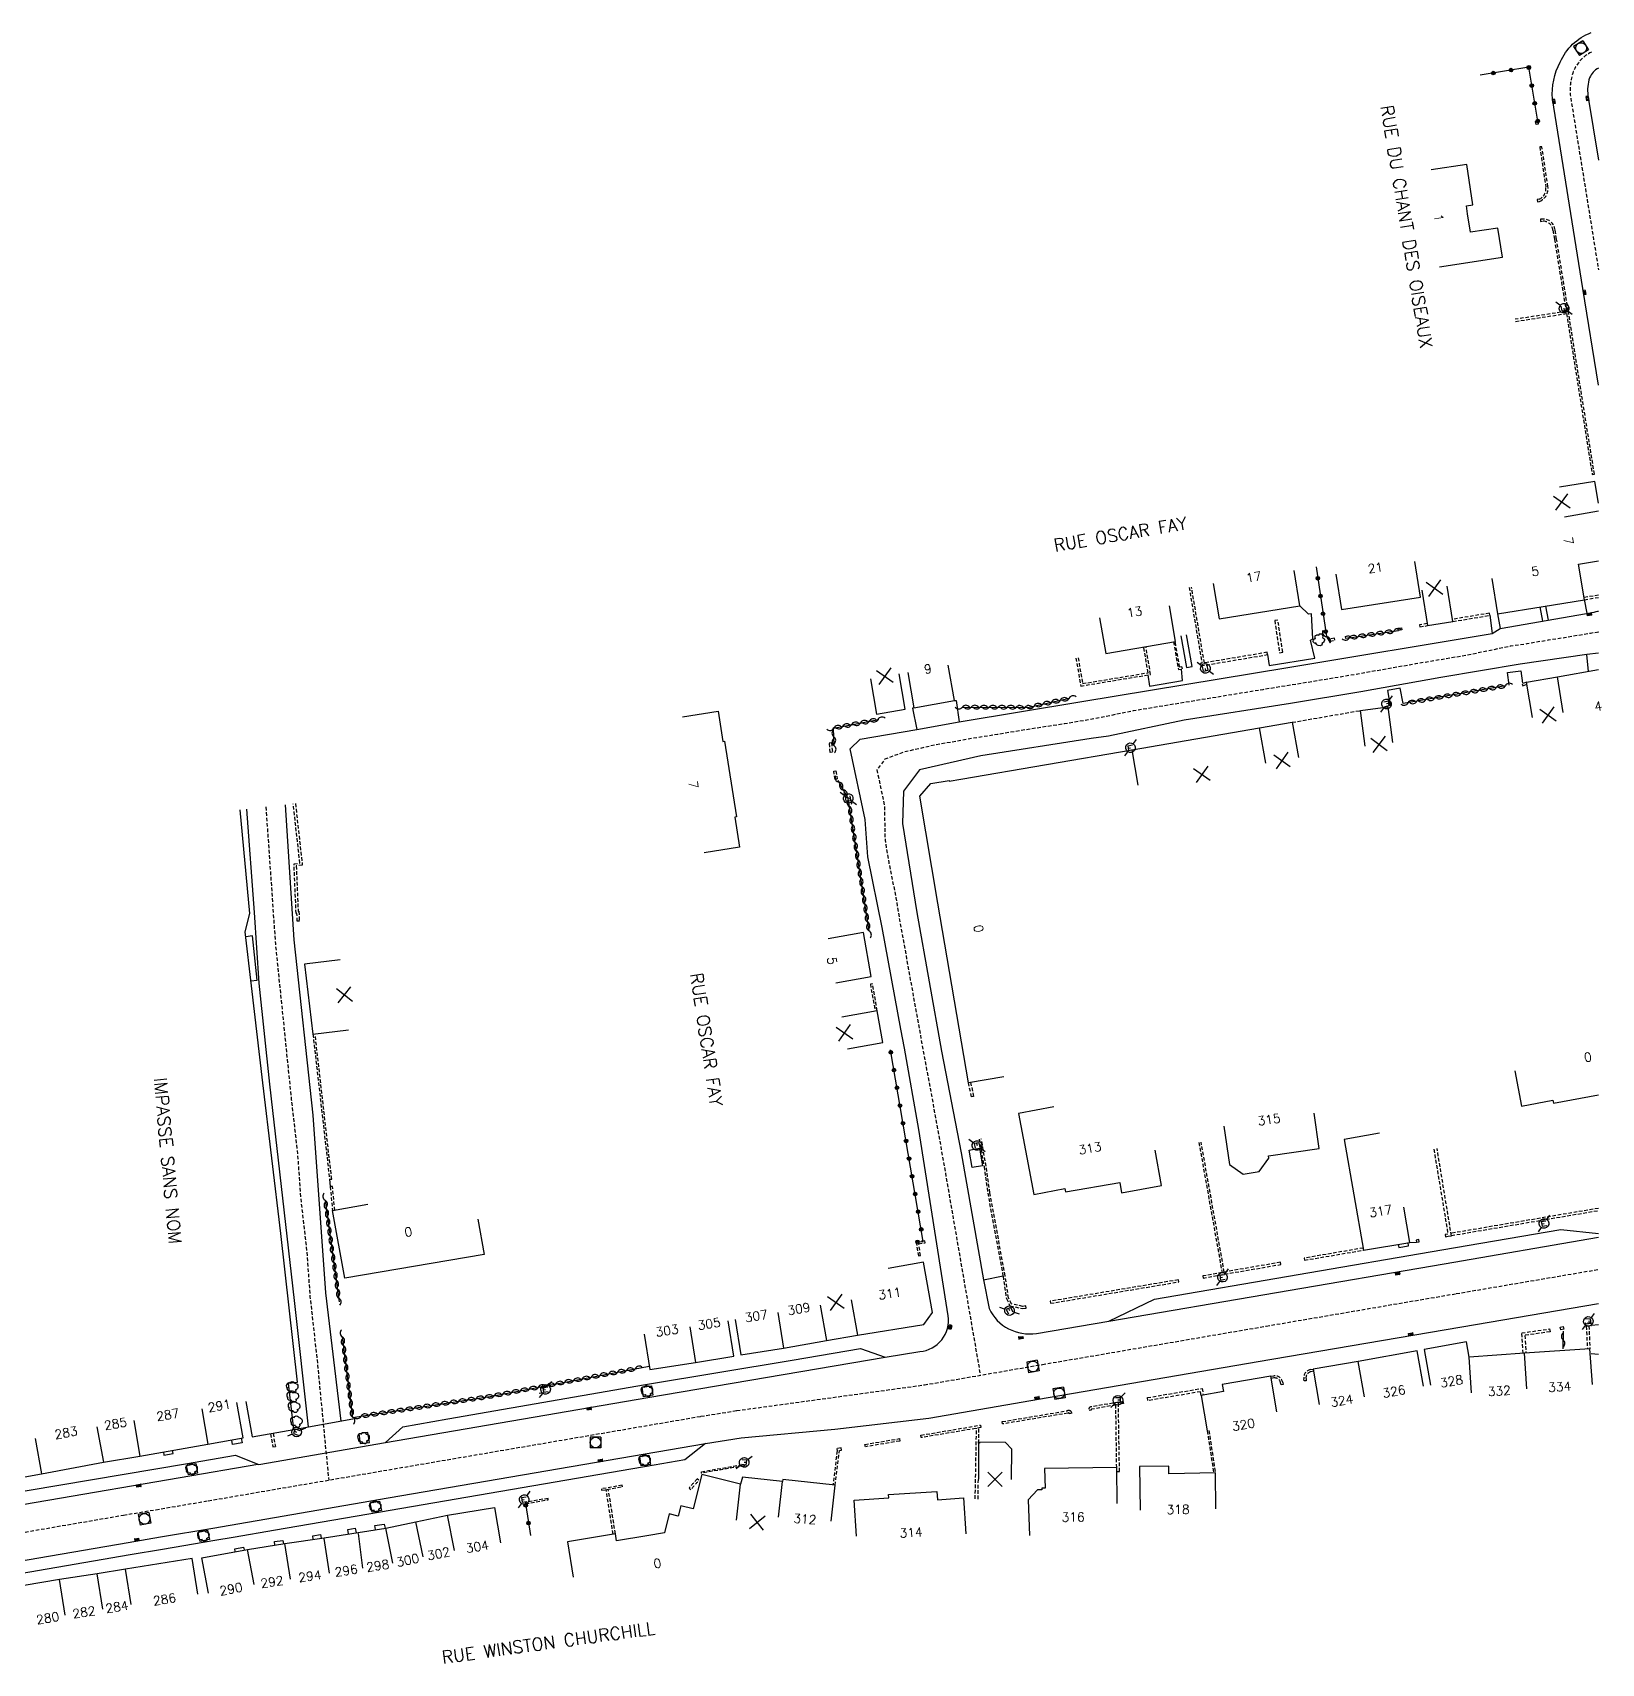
# Model space of a CAD drawing. Header units: millimetres. Extents: x 151000 to 152000, y 128000 to 129000.
# Drawn here: x 151782.1 to 152000.4, y 128012.3 to 128239.3 of the extents above; entities that cross this region are included whole.
import ezdxf
from ezdxf.enums import TextEntityAlignment as Align

# ---------------------------------------------------------------- set-up
doc = ezdxf.new("R2010")
doc.units = ezdxf.units.MM
doc.linetypes.add('DASHED', pattern=[0.75, 0.5, -0.25])
doc.layers.get('0').update_dxf_attribs({"linetype": 'CONTINUOUS'})
for name, color, linetype in [('W0001', 6, 'DASHED'), ('W0008', 7, 'CONTINUOUS'), ('W0100', 7, 'CONTINUOUS'), ('W0112', 1, 'DASHED'), ('W0300', 7, 'CONTINUOUS'), ('W0310', 3, 'CONTINUOUS'), ('W0322', 7, 'CONTINUOUS'), ('W0334', 7, 'CONTINUOUS'), ('W0400', 7, 'CONTINUOUS'), ('W0420', 7, 'CONTINUOUS'), ('W0471', 7, 'CONTINUOUS'), ('W0989', 7, 'CONTINUOUS'), ('W0991', 7, 'CONTINUOUS'), ('W1102', 7, 'CONTINUOUS')]:
    doc.layers.add(name, color=color, linetype=linetype)
doc.styles.get("Standard").update_dxf_attribs({"font": 'romans.shx', "width": 0.85})

# ---------------------------------------------------------------- blocks, each defined once
blk = doc.blocks.new('t991o')
at = {"color": 0, "linetype": 'Continuous'}
for p, q in [((-1, 1), (1, -1)), ((-1, -1), (1, 1))]:
    blk.add_line(p, q, dxfattribs=at)
blk = doc.blocks.new('T300')
for p, q in [((-0.8, 0.51), (-0.86, 0.34)), ((-0.86, 0.34), (-0.86, 0.17)), ((-0.86, 0.17), (-0.74, 0.06)), ((-0.69, 0.63), (-0.8, 0.51)), ((-0.8, -0.06), (-0.74, 0.06)), ((-0.74, 0.06), (-0.69, 0.11)), ((-0.57, 0.69), (-0.69, 0.63)), ((-0.46, 0.69), (-0.57, 0.69)), ((-0.29, 0.63), (-0.46, 0.69)), ((-0.29, 0.63), (-0.17, 0.74)), ((-0.23, 0.57), (-0.29, 0.63)), ((-0.17, 0.74), (-0.06, 0.8)), ((-0.06, 0.8), (0.06, 0.8)), ((0.06, 0.8), (0.23, 0.74)), ((0.23, 0.74), (0.34, 0.63)), ((0.34, 0.63), (0.4, 0.51)), ((0.46, 0.46), (0.34, 0.46)), ((0.4, 0.51), (0.4, 0.46)), ((0.57, 0.4), (0.46, 0.46)), ((0.57, 0.4), (0.69, 0.29)), ((0.69, 0.29), (0.74, 0.17)), ((0.74, 0.06), (0.69, -0.17)), ((0.74, 0.17), (0.74, 0.06)), ((-0.8, -0.17), (-0.8, -0.06)), ((-0.8, -0.23), (-0.8, -0.17)), ((-0.74, -0.34), (-0.8, -0.23)), ((-0.69, -0.4), (-0.74, -0.34)), ((-0.51, -0.46), (-0.69, -0.4)), ((-0.4, -0.46), (-0.51, -0.46)), ((-0.4, -0.46), (-0.34, -0.46)), ((-0.34, -0.46), (-0.34, -0.4)), ((-0.34, -0.51), (-0.34, -0.46)), ((-0.29, -0.63), (-0.34, -0.51)), ((-0.17, -0.74), (-0.29, -0.63)), ((-0.06, -0.8), (-0.17, -0.74)), ((0.06, -0.8), (-0.06, -0.8)), ((0.17, -0.74), (0.06, -0.8)), ((0.23, -0.69), (0.17, -0.74)), ((0.29, -0.46), (0.23, -0.46)), ((0.29, -0.63), (0.23, -0.69)), ((0.46, -0.4), (0.29, -0.46)), ((0.34, -0.51), (0.29, -0.63)), ((0.34, -0.51), (0.34, -0.46)), ((0.57, -0.34), (0.46, -0.4)), ((0.63, -0.29), (0.57, -0.34)), ((0.69, -0.17), (0.63, -0.29))]:
    blk.add_line(p, q)
blk = doc.blocks.new('t310o')
at = {"color": 0, "linetype": 'Continuous'}
for centre, start, end in [((-0.5, 0.38), 216.8699, 323.1304), ((0.5, -0.37), 36.8699, 143.1303)]:
    blk.add_arc(centre, 0.625, start, end, dxfattribs=at)
blk = doc.blocks.new('t322o')
at = {"color": 0, "linetype": 'Continuous'}
for radius in [0.25, 0.15]:
    blk.add_circle((0, 0), radius, dxfattribs=at)
blk = doc.blocks.new('T471')
for p, q in [((-0.333334, 0.333334), (-0.333334, -0.333334)), ((-0.333334, 0.333334), (0.333334, 0.333334)), ((-0.333334, 0), (0, 0)), ((0.500001, 0.500001), (1.000002, 1.000002)), ((-0.500001, -0.500001), (-1.000002, -1.000002)), ((-0.333334, -0.333334), (0.333334, -0.333334))]:
    blk.add_line(p, q)
blk.add_ellipse((0, 0), major_axis=(0.471405, 0.471405), ratio=1, start_param=5.4977871438, end_param=11.780972451)
blk = doc.blocks.new('T400')
for p, q in [((-0.15, 0.3), (0.15, 0.3)), ((-0.15, -0.25), (-0.15, 0.3)), ((-0.15, 0.15), (0.15, 0.15)), ((-0.15, 0), (0.15, 0)), ((0.15, 0.3), (0.15, -0.25)), ((-0.15, -0.15), (0.15, -0.15)), ((-0.15, -0.25), (-0.15, -0.3)), ((-0.15, -0.3), (0.15, -0.3)), ((0.15, -0.3), (0.15, -0.25))]:
    blk.add_line(p, q)
blk = doc.blocks.new('T420')
for p, q in [((0.75, 0.75), (-0.75, 0.75)), ((-0.75, 0.75), (-0.75, -0.75)), ((0.75, 0.75), (0.75, -0.75)), ((0.75, -0.75), (-0.75, -0.75))]:
    blk.add_line(p, q)
blk.add_ellipse((0, 0), major_axis=(-0.53, 0.53), ratio=1, start_param=3.926991, end_param=10.210176)

msp = doc.modelspace()

# ---------------------------------------------------------------- linework, layer by layer
at = {"layer": 'W0001'}
for points in [[(151999.01, 128236.59, 0.18665), (151996.5, 128233.89, 0.123729), (151996.14, 128230.19), (152000, 128206.3)], [(152000, 128155.89, -0.002778), (151999.9, 128155.87)]]:
    msp.add_lwpolyline(points, format="xyb", dxfattribs=at)
at = {"layer": 'W0001', "flags": 128}
for points in [[(152000, 128155.84), (151998.88, 128155.69), (151995.29, 128155.07), (151992.98, 128154.73), (151990.04, 128154.22), (151987.73, 128153.89), (151981.63, 128152.62), (151974.53, 128151.43), (151966.51, 128150.02), (151959.41, 128148.84), (151953.27, 128147.85), (151935.21, 128144.89), (151929.95, 128143.8), (151925.68, 128143.1), (151920.64, 128142.32), (151916.37, 128141.62), (151912.53, 128141.01), (151907.62, 128140.13), (151903.36, 128139.17), (151900.7, 128138.17), (151899.58, 128136.68), (151900.61, 128131.76), (151900.71, 128126.92), (151901.22, 128123.82), (151902.23, 128118.9), (151902.73, 128115.8), (151903.38, 128112.27), (151904.23, 128107.44), (151905.13, 128102.57), (151905.98, 128097.75), (151906.49, 128094.92), (151907.17, 128091.38), (151907.68, 128088.56), (151908.69, 128082.97), (151913.97, 128052.44)], [(151814.54, 128131.53), (151815.86, 128112.49), (151818.08, 128090.79), (151818.94, 128083.26), (151819.38, 128077.07), (151820.24, 128069.55), (151820.68, 128063.35), (151821.66, 128054.57), (151823.28, 128037.84)]]:
    msp.add_lwpolyline(points, dxfattribs=at)
at = {"layer": 'W0001'}
msp.add_lwpolyline([(151725.19, 128021.03), (151726.03, 128021.17), (151734.98, 128022.73), (151738.91, 128023.39), (151757.38, 128026.54), (151794.72, 128032.96), (151799.23, 128033.72), (151806.51, 128034.96), (151830.9, 128039.15), (151875.09, 128046.72), (151880.07, 128047.51), (151906.18, 128051.09), (151922.61, 128053.93), (151953.75, 128059.27), (151980.2, 128063.79), (152000, 128067.16)], dxfattribs=at)
at = {"layer": 'W0008'}
for points in [[(152000, 128190.24), (151997.84, 128203.69), (151993.58, 128230.07, -0.141126), (151994.68, 128235.19, -0.204147), (151998.97, 128239.3)], [(152000, 128234.37, 0.174986), (151998.77, 128233.02, 0.120914), (151998.54, 128230.56), (152000, 128221.53)], [(151765.71, 128031.87), (151802.63, 128038.18), (151813.42, 128040.06), (151813.55, 128040.01), (151831.21, 128043.08), (151867.68, 128049.32), (151900.71, 128054.93), (151905.55, 128055.73, 0.435823), (151909.48, 128060.72), (151909.48, 128060.72), (151905.41, 128086.65), (151903.4, 128097.95), (151902.91, 128100.62), (151900.32, 128114.75), (151898.3, 128124.6), (151897.94, 128129.8), (151895.88, 128139.63), (151897.27, 128140.95), (151905.15, 128142.3), (151911.03, 128143.39), (151928.09, 128146.19), (151956.79, 128150.93), (151985.2, 128155.67), (151986.33, 128156.38), (151999.38, 128158.65, 0.025277), (152000, 128158.8, 0.025277)], [(152000, 128152.95), (151998.38, 128152.73), (151989.12, 128151.4), (151978.06, 128149.56), (151966.91, 128147.53), (151957.15, 128145.95), (151942.33, 128143.59), (151931.8, 128141.4), (151929.39, 128141.04), (151914.03, 128138.63), (151905.52, 128136.7), (151903.28, 128133.72), (151903.13, 128129.24), (151905.14, 128116.85), (151908.57, 128097.55), (151911.32, 128083.39), (151914.4, 128065.72), (151915.18, 128061.73, 0.33397), (151921.77, 128058.26), (151931.85, 128059.96), (151978.54, 128067.96), (152000, 128071.63)]]:
    msp.add_lwpolyline(points, format="xyb", dxfattribs=at)
for points in [[(151817.21, 128131.83), (151818.43, 128113.04), (151821.08, 128088.64), (151822.82, 128063.88), (151824.96, 128046.06)], [(151820.49, 128045.26), (151818.53, 128062.83), (151815.09, 128092.95), (151813.62, 128107.02), (151812.97, 128116.86), (151811.87, 128131.23)], [(151704.54, 128013.7), (151726.68, 128017.37), (151735.63, 128018.93), (151739.56, 128019.59), (151758.04, 128022.74), (151795.36, 128029.16), (151799.87, 128029.92), (151807.16, 128031.16), (151831.55, 128035.35), (151875.72, 128042.91), (151880.71, 128043.71), (151893.74, 128044.92), (151906.82, 128046.45), (151923.4, 128049.32), (151954.54, 128054.66), (151980.99, 128059.17), (152000, 128062.41)]]:
    msp.add_lwpolyline(points, dxfattribs=at)
at = {"layer": 'W0100'}
for points in [[(151977.89, 128206.69), (151986.65, 128208.06), (151986.01, 128212.11), (151982.2, 128211.51), (151981.79, 128214.07), (151981.62, 128215.19), (151982.51, 128215.32), (151981.66, 128220.95), (151976.72, 128220.2)], [(152000, 128173.83), (151999.5, 128176.85), (151994.56, 128176.03)], [(151946.39, 128162.63), (151947.2, 128157.69), (151958.46, 128159.52), (151957.65, 128164.46)], [(151963.47, 128163.95), (151964.25, 128159.01), (151975.23, 128160.74), (151974.45, 128165.67)], [(151985.15, 128163.34), (151985.95, 128158.4), (151992.3, 128159.44), (151998.05, 128160.37), (151997.24, 128165.33), (152000, 128165.78)], [(151975.41, 128161.7), (151976.22, 128156.77), (151979.75, 128157.34), (151978.94, 128162.28)], [(151930.58, 128157.83), (151931.43, 128152.91), (151941.12, 128154.57), (151940.28, 128159.5)], [(151898.7, 128149.38), (151899.53, 128144.45), (151903.52, 128145.12), (151902.69, 128150.06)], [(151903.86, 128150.25), (151904.74, 128145.32), (151910.38, 128146.34), (151909.5, 128151.26)], [(151990.83, 128143.97), (151989.99, 128148.9), (151994.28, 128149.62), (152000, 128150.64)], [(151967.55, 128139.99), (151966.87, 128144.95), (151970.67, 128145.46), (151971.34, 128140.51)], [(151872.54, 128144.07), (151877.48, 128144.85), (151878.14, 128140.66), (151878.38, 128140.7), (151880.04, 128130.17), (151879.8, 128130.13), (151880.46, 128125.94), (151875.52, 128125.16)], [(151917.24, 128093.97), (151912.31, 128093.14), (151908.08, 128118.14), (151905.57, 128133.04), (151907.08, 128134.8), (151909.62, 128135.22), (151909.63, 128135.14), (151911.25, 128135.41), (151935.1, 128139.47), (151952.84, 128142.53), (151957.38, 128143.31), (151958.23, 128138.39)], [(151811.74, 128048.78), (151812.61, 128043.86), (151818.42, 128044.89), (151817.7, 128051.33), (151818.94, 128051.47), (151816.62, 128072.14), (151814.12, 128093.12), (151812.55, 128106.62), (151811.66, 128114.16), (151812.32, 128116.7), (151810.96, 128131.13)], [(151893.86, 128107.05), (151898.78, 128107.92), (151897.7, 128114.05), (151892.78, 128113.18)], [(151824.88, 128110.24), (151819.92, 128109.64), (151821.09, 128099.9), (151826.06, 128100.49)], [(151895.48, 128097.88), (151900.4, 128098.75), (151899.62, 128103.16), (151894.7, 128102.29)], [(151988.37, 128094.81), (151989.27, 128089.89), (151993.66, 128090.7), (151993.74, 128090.3), (152000, 128091.45)], [(151924.19, 128089.81), (151919.27, 128088.87), (151921.43, 128077.58), (151925.72, 128078.4), (151925.81, 128077.95), (151933.37, 128079.28), (151933.62, 128077.84), (151939.19, 128078.82), (151938.32, 128083.75)], [(151947.88, 128087.12), (151948.65, 128081.78), (151950.54, 128080.44), (151952.76, 128080.79), (151954.14, 128082.66), (151954.09, 128082.96), (151961.14, 128083.97), (151960.43, 128088.92)], [(151969.54, 128086.12), (151964.62, 128085.26), (151967.31, 128069.84), (151973.73, 128070.91), (151972.91, 128075.84)], [(151844.06, 128074.15), (151844.9, 128069.22), (151825.54, 128065.92), (151823.82, 128075.35), (151828.74, 128076.25)], [(151879.83, 128060.18), (151880.64, 128055.25), (151886.57, 128056.22), (151892.56, 128057.27), (151896.86, 128058.03), (151906.13, 128059.49), (151907.31, 128061.18), (151906.08, 128068.15), (151901.16, 128067.28)], [(151867.2, 128058.15), (151867.98, 128053.21), (151874.35, 128054.22), (151879.69, 128055.08), (151878.9, 128060.01)], [(151999.15, 128051.13), (151998.81, 128056.12), (151989.69, 128055.51), (151982, 128054.97), (151981.63, 128057.06), (151975.75, 128056), (151976.61, 128051.07)], [(151975.67, 128050.93), (151974.78, 128055.85), (151966.54, 128054.35), (151960.3, 128053.28), (151961.15, 128048.35)], [(151955.23, 128047.35), (151954.39, 128052.28), (151947.65, 128051.13), (151947.82, 128050.15), (151944.71, 128049.62), (151945.55, 128044.69)], [(151759.74, 128044.22), (151754.75, 128044.54), (151754.65, 128042.93), (151754.75, 128042.1), (151754.83, 128041.51), (151755.87, 128033.95), (151764.58, 128035.41), (151774.5, 128037.11), (151783.33, 128038.71), (151791.92, 128040.31), (151797.02, 128041.19), (151806.48, 128042.82), (151811.37, 128043.7), (151810.5, 128048.62)], [(151852.59, 128049.95), (151853.14, 128050.02)], [(151918.33, 128037.93), (151918.36, 128042.13), (151917.48, 128043.07), (151913.87, 128043.1), (151913.87, 128042.97), (151913.74, 128042.97), (151913.7, 128037.97)], [(151933.02, 128034.57), (151932.95, 128039.57), (151922.88, 128039.43), (151922.98, 128036.73), (151922.54, 128036.73), (151922.54, 128036.5), (151921.94, 128036.47), (151920.65, 128035.1), (151920.8, 128030.11)], [(151946.76, 128033.83), (151946.68, 128038.83), (151940.23, 128038.73), (151940.22, 128039.77), (151936.13, 128039.71), (151936.22, 128033.67)], [(151893.22, 128032.14), (151893.78, 128037.11), (151886.48, 128037.93), (151886.44, 128037.64), (151880.85, 128038.25), (151880.61, 128037.26), (151875.22, 128038.61), (151874.03, 128033.82), (151872.28, 128034.26), (151871.92, 128032.82), (151870.67, 128033.13), (151870.01, 128030.51), (151867.57, 128030.1), (151863.33, 128029.4), (151863.18, 128030.36), (151856.51, 128029.26), (151857.32, 128024.33)], [(151896.75, 128030.05), (151896.43, 128035.04), (151901.23, 128035.35), (151901.2, 128035.82), (151907.94, 128036.26), (151908.01, 128035.11), (151911.65, 128035.35), (151911.97, 128030.36)], [(151806.55, 128022.08), (151805.62, 128027), (151811.99, 128028.2), (151817.19, 128029.01), (151822.65, 128029.82), (151831.23, 128031.16), (151835.42, 128032.04), (151839.8, 128032.95), (151846.38, 128034.04), (151847.2, 128029.11)], [(151805.06, 128021.98), (151804.27, 128026.92), (151795, 128025.45), (151791.04, 128024.8), (151785.81, 128023.98), (151780.91, 128023.15), (151775.68, 128022.28), (151776.23, 128019.86), (151771.23, 128018.88), (151772.18, 128013.97)]]:
    msp.add_lwpolyline(points, dxfattribs=at)
msp.add_lwpolyline([(151913.87, 128084.02), (151914.29, 128081.59), (151912.82, 128081.34), (151912.41, 128083.77)], close=True, dxfattribs=at)
at = {"layer": 'W0112'}
for points in [[(151991.55, 128227), (151991.63, 128226.57), (151991.34, 128226.51), (151991.25, 128226.94)], [(151955.38, 128157.52), (151954.94, 128157.46), (151955.61, 128153), (151956.06, 128153.07)], [(151962.65, 128154.6), (151963.3, 128154.72), (151963.25, 128155.01), (151962.59, 128154.89)], [(151972.62, 128156.19), (151972.16, 128156.1), (151972.1, 128156.4), (151972.57, 128156.48)], [(151893.24, 128140.5), (151893.39, 128139.15), (151893.09, 128139.12), (151892.95, 128140.46)], [(151893.77, 128135.37), (151893.57, 128136.49), (151893.87, 128136.54), (151893.87, 128136.54), (151894.06, 128135.42)], [(151906.26, 128071.16), (151905.04, 128070.98), (151905.35, 128069.03), (151905.65, 128069.08), (151905.39, 128070.73), (151906.3, 128070.86)], [(151975, 128071.31), (151974.63, 128071.24), (151974.69, 128070.95), (151975.06, 128071.02)], [(151941.53, 128065.71), (151923.69, 128062.73), (151923.74, 128062.44), (151941.58, 128065.42)], [(151994.68, 128059.14), (151995.1, 128059.23), (151995.18, 128058.83), (151994.75, 128058.75)], [(151998.99, 128059.75), (151998.17, 128059.65), (151998.22, 128059.24), (151999.04, 128059.35)], [(151902.77, 128043.27), (151897.97, 128042.48), (151897.91, 128042.81), (151902.72, 128043.61)], [(151914.06, 128045.15), (151905.76, 128043.76), (151905.7, 128044.09), (151914.01, 128045.49)], [(151881.13, 128039.82), (151875.18, 128038.81), (151875.15, 128039.01), (151881.1, 128040.02)], [(151864.13, 128037.12), (151861.24, 128036.62), (151861.27, 128036.42), (151864.17, 128036.92)], [(151850.69, 128034.56), (151853.84, 128035.1), (151853.81, 128035.29), (151850.66, 128034.75)]]:
    msp.add_lwpolyline(points, close=True, dxfattribs=at)
for points in [[(151992.12, 128223.43), (151991.83, 128223.39), (151992.67, 128217.82, -0.336238), (151991.73, 128216.11), (151991.47, 128216.07), (151991.51, 128215.77), (151991.81, 128215.82, 0.342858), (151992.97, 128217.87)], [(151917.02, 128045.97), (151926.07, 128047.49, -0.139122), (151926.54, 128047.46, -0.235998), (151926.69, 128047.13), (151926.37, 128047.08), (151926.36, 128047.15, 0.077), (151926.36, 128047.17, 0.104375), (151926.14, 128047.16), (151917.08, 128045.65)]]:
    msp.add_lwpolyline(points, format="xyb", close=True, dxfattribs=at)
for points in [[(151988.45, 128199.11), (151995.55, 128200.2), (151999.13, 128177.8), (151999.43, 128177.85), (151995.8, 128200.54), (151994.17, 128210.56), (151993.96, 128211.85, 0.39448), (151992.2, 128213.36), (151991.91, 128213.33), (151991.93, 128213.03), (151992.22, 128213.06, -0.394752), (151993.66, 128211.81), (151993.87, 128210.52), (151995.51, 128200.5), (151988.4, 128199.41)], [(151960.35, 128052.98), (151959.95, 128052.91, 0.397834), (151959.3, 128051.97, -0.000256), (151959.3, 128051.97), (151959.34, 128051.67), (151959.05, 128051.63), (151959, 128051.93, -0.399331), (151959.89, 128053.21), (151960.3, 128053.28)], [(151954.39, 128052.28), (151954.8, 128052.35, -0.399331), (151956.06, 128051.44), (151956.12, 128051.14), (151955.82, 128051.09), (151955.77, 128051.38, -0.000256), (151955.77, 128051.38, 0.397834), (151954.84, 128052.05), (151954.44, 128051.98)], [(151932.96, 128039.04), (151933.34, 128039.04), (151933.18, 128048.67), (151929.37, 128048.03, 0.555715), (151929.11, 128047.55), (151929.44, 128047.6), (151929.43, 128047.7)], [(151932.95, 128039.57), (151932.83, 128048.28), (151929.43, 128047.7, -0.01656), (151929.4, 128047.7)]]:
    msp.add_lwpolyline(points, format="xyb", dxfattribs=at)
for points in [[(151943.03, 128162.08), (151944.82, 128151.53), (151944.6, 128151.49), (151944.66, 128151.16), (151953.96, 128152.73), (151953.9, 128153.05), (151945.15, 128151.58), (151943.36, 128162.13)], [(152000, 128161.01), (151998, 128160.67)], [(151998.05, 128160.37), (152000, 128160.7)], [(151976.17, 128157.06), (151975.09, 128156.89), (151975.14, 128156.59), (151976.22, 128156.77)], [(151979.75, 128157.34), (151984.89, 128158.2), (151984.84, 128158.5), (151979.7, 128157.64)], [(151940.86, 128154.53), (151941.53, 128150.65), (151942.09, 128150.71), (151942.03, 128151.04), (151941.71, 128150.98), (151941.09, 128154.57)], [(151965.34, 128155.08), (151964.86, 128154.96), (151964.8, 128155.26), (151965.27, 128155.37), (151965.34, 128155.08)], [(151927.28, 128152.25), (151927.95, 128148.36), (151937.67, 128149.97), (151937, 128153.86)], [(151927.58, 128152.3), (151928.2, 128148.7), (151937.33, 128150.21), (151936.71, 128153.81)], [(151989.99, 128148.9), (151989.38, 128148.68), (151989.48, 128148.4), (151990.04, 128148.6)], [(151957.38, 128143.31), (151966.87, 128144.95)], [(151818.65, 128131.99), (151819.61, 128123.43), (151818.77, 128123.34), (151819.03, 128117), (151819.15, 128117.01), (151819.2, 128115.62), (151818.9, 128115.61), (151818.86, 128116.7), (151818.75, 128116.69), (151818.46, 128123.61), (151819.28, 128123.7), (151818.35, 128131.96)], [(151899.62, 128103.16), (151898.97, 128106.93), (151898.67, 128106.88), (151899.33, 128103.1)], [(151821.09, 128099.9), (151823.4, 128079.7), (151823.7, 128079.73), (151821.39, 128099.93)], [(151912.61, 128093.19), (151913.04, 128091.24), (151912.75, 128091.18), (151912.31, 128093.14)], [(151913.81, 128085.3), (151914.49, 128081.48), (151915, 128077.79), (151917.13, 128066.22), (151917.6, 128063.09), (151918.1, 128062.1), (151919.88, 128061.7), (151920.34, 128061.79), (151920.29, 128062.09), (151919.88, 128062.01), (151918.31, 128062.36), (151917.89, 128063.19), (151917.43, 128066.27), (151915.3, 128077.84), (151914.78, 128081.53), (151914.1, 128085.35)], [(151944.39, 128084.82), (151947.61, 128066.74), (151944.92, 128066.25), (151944.97, 128065.96), (151947.97, 128066.5), (151955.8, 128067.85), (151955.75, 128068.15), (151947.92, 128066.8), (151947.92, 128066.8), (151944.7, 128084.87)], [(151977.09, 128083.89), (151979.05, 128072.07), (151978.68, 128072.01), (151978.73, 128071.71), (151979.09, 128071.77), (151979.54, 128071.84), (151977.54, 128083.97)], [(151824.12, 128075.38), (151823.81, 128078.71), (151823.51, 128078.68), (151823.82, 128075.35)], [(152000, 128075.66), (151992.65, 128074.42), (151979.48, 128072.18)], [(151979.53, 128071.88), (151992.7, 128074.12), (152000, 128075.36)], [(151967.26, 128070.14), (151959.04, 128068.73), (151959.09, 128068.44), (151967.31, 128069.84)], [(151998.3, 128059.25), (151998.46, 128056.1)], [(151998.66, 128059.3), (151998.81, 128056.12)], [(151989.52, 128055.49), (151989.32, 128058.32), (151993.2, 128058.88), (151993.26, 128058.49), (151989.75, 128057.98), (151989.92, 128055.52)], [(151944.71, 128049.62), (151944.62, 128050.14), (151937.29, 128048.9), (151937.22, 128049.32), (151944.85, 128050.6), (151944.98, 128049.66)], [(151933.18, 128048.67), (151933.81, 128048.81), (151933.88, 128048.49), (151933.19, 128048.34)], [(151815.18, 128044.27), (151815.5, 128042.46), (151815.86, 128042.52)], [(151815.54, 128044.34), (151815.86, 128042.52)], [(151913.26, 128035.22), (151913.44, 128045.05)], [(151913.74, 128042.97), (151913.78, 128045.1)], [(151945.55, 128044.69), (151946.45, 128038.83)], [(151945.78, 128044.73), (151946.68, 128038.83)], [(151893.78, 128037.11), (151894.35, 128041.95), (151894.65, 128042), (151894.59, 128042.34), (151893.98, 128042.23), (151894.03, 128041.89), (151893.47, 128037.15)], [(151862.87, 128030.31), (151861.89, 128036.53)], [(151863.18, 128030.36), (151862.2, 128036.58)], [(151913.65, 128035.19), (151913.7, 128037.97)]]:
    msp.add_lwpolyline(points, dxfattribs=at)
at = {"layer": 'W0112', "flags": 128}
msp.add_lwpolyline([(151874.58, 128038.01, 0.029399), (151873.45, 128036.71), (151873.71, 128036.52, -0.029399), (151874.81, 128037.79)], format="xyb", close=True, dxfattribs=at)
at = {"layer": 'W0310'}
for points in [[(151962.14, 128155.24), (151962.67, 128154.39)], [(151965.34, 128155.08), (151972.16, 128156.1)], [(151987.04, 128148.4), (151972.82, 128145.92)], [(151911.47, 128145.43), (151920.59, 128145.39), (151926.38, 128146.65)], [(151893.63, 128140.05), (151893.55, 128142.51), (151899.87, 128143.72)], [(151898.48, 128114.28), (151895.59, 128132.71), (151894.17, 128135.21)], [(151822.78, 128076.8), (151824.75, 128062.66)], [(151825.18, 128057.76), (151826.61, 128046.53), (151845.75, 128049.49), (151867.9, 128053.71)], [(151995.1, 128058.58), (151995.05, 128056.13)]]:
    msp.add_lwpolyline(points, dxfattribs=at)
at = {"layer": 'W0322'}
for points in [[(151990.3, 128234.49), (151983.55, 128233.38)], [(151991.55, 128227), (151990.3, 128234.49)], [(151960.71, 128164.96), (151962.14, 128155.24)], [(151905.23, 128070.99), (151906.03, 128071.06), (151901.46, 128097.72)], [(152000, 128055.34), (151999, 128055.43)], [(151850.71, 128034.32), (151851.36, 128030.12)]]:
    msp.add_lwpolyline(points, dxfattribs=at)
at = {"layer": 'W0334'}
for points in [[(151953.96, 128152.73), (151954.16, 128151.21), (151960.54, 128152.26), (151959.9, 128154.76), (151960.26, 128154.93), (151960.04, 128158.42), (151959.66, 128158.34), (151958.46, 128159.52)], [(151991.82, 128159.36), (151992.2, 128157.4)], [(151992.64, 128159.49), (151993.02, 128157.54)], [(151998.43, 128158.48), (151998.07, 128160.39)], [(151984.89, 128158.2), (151985.2, 128155.67)], [(151985.95, 128158.4), (151986.33, 128156.38)], [(151941.89, 128155.34), (151942.66, 128150.94), (151943.45, 128151.07), (151942.68, 128155.48)], [(151998.61, 128150.39), (151998.38, 128152.73)], [(151937.29, 128149.9), (151937.52, 128148.35), (151942.13, 128149.13), (151941.95, 128150.7)], [(151987.59, 128148.48), (151987.35, 128150.24), (151989.18, 128150.49), (151989.42, 128148.74)], [(151972.82, 128145.92), (151972.38, 128148.06), (151970.63, 128147.76), (151971, 128145.6)], [(151910.38, 128146.34), (151910.6, 128146.36), (151911.03, 128143.39)], [(151904.74, 128145.32), (151904.55, 128145.29), (151905.15, 128142.3)], [(151812.46, 128107.31), (151813.33, 128107.41), (151812.68, 128113.58), (151811.74, 128113.47)], [(151823.4, 128079.7), (151823.51, 128078.68)], [(151931.85, 128059.96), (151938.22, 128063.03), (151978.21, 128069.88), (151994.75, 128072.72), (152000, 128072.14)], [(151972.13, 128070.64), (151972.2, 128070.21), (151973.54, 128070.43), (151973.52, 128070.9)], [(151973.73, 128070.91), (151974.69, 128070.95)], [(151914.4, 128065.72), (151917.13, 128066.25)], [(152000, 128059.46), (151999.02, 128059.34)], [(151831.21, 128043.08), (151833.6, 128045.25), (151839.86, 128046.36), (151867.37, 128051.13), (151887.79, 128054.55), (151897.28, 128056.15), (151900.71, 128054.93)], [(151818.42, 128044.89), (151826.63, 128046.35)], [(151811.12, 128043.65), (151811.23, 128043.02), (151809.9, 128042.78), (151809.79, 128043.41)], [(151875.72, 128042.91), (151872.87, 128040.67), (151868.56, 128039.9), (151831.85, 128033.62), (151815.9, 128030.88), (151809.97, 128029.84), (151807.45, 128029.43), (151800.16, 128028.18), (151795.65, 128027.43), (151758.56, 128021.05), (151742.95, 128018.44), (151739.56, 128019.59)], [(151765.71, 128031.87), (151768.53, 128034.18), (151772.75, 128034.95), (151803.35, 128040.09), (151803.35, 128040.09), (151810.3, 128041.3), (151813.42, 128040.06)], [(151800.28, 128041.76), (151800.36, 128041.33), (151801.62, 128041.54), (151801.54, 128041.97)], [(151821.14, 128029.6), (151821.06, 128030.1), (151822.16, 128030.25), (151822.23, 128029.76)], [(151826.04, 128030.35), (151825.95, 128030.97), (151826.99, 128031.15), (151827.09, 128030.52)], [(151829.81, 128030.94), (151829.72, 128031.5), (151831, 128031.69), (151831.12, 128031.14)], [(151810.28, 128027.88), (151810.2, 128028.27), (151811.44, 128028.52), (151811.52, 128028.11)], [(151815.81, 128028.8), (151815.74, 128029.27), (151816.9, 128029.41), (151816.97, 128028.97)]]:
    msp.add_lwpolyline(points, dxfattribs=at)
for points in [[(151868.4, 128049.64), (151867.11, 128049.44), (151866.9, 128050.78), (151868.19, 128050.98)], [(151828.75, 128044.44), (151827.47, 128044.26), (151827.67, 128042.91), (151828.94, 128043.09)], [(151868.08, 128040.03), (151866.79, 128039.8), (151866.57, 128041.11), (151867.86, 128041.33)], [(151803.5, 128039.89), (151804.79, 128040.13), (151805.03, 128038.82), (151803.75, 128038.58)], [(151830.62, 128033.61), (151829.31, 128033.36), (151829.06, 128034.66), (151830.37, 128034.91)], [(151806.69, 128029.56), (151805.4, 128029.29), (151805.13, 128030.58), (151806.42, 128030.85)]]:
    msp.add_lwpolyline(points, close=True, dxfattribs=at)
at = {"layer": 'W1102'}
for p, q in [((151995.25, 128171.9), (152000, 128172.73)), ((151995.11, 128144.69), (151994.28, 128149.62)), ((151953.69, 128137.6), (151952.84, 128142.53)), ((151935.93, 128134.54), (151935.1, 128139.47)), ((151891.7, 128062.2), (151892.56, 128057.27)), ((151895.99, 128062.95), (151896.86, 128058.03)), ((151885.77, 128061.16), (151886.57, 128056.22)), ((151873.56, 128059.16), (151874.35, 128054.22)), ((151982.35, 128049.98), (151982, 128054.97)), ((151990.03, 128050.52), (151989.69, 128055.51)), ((151967.43, 128049.43), (151966.54, 128054.35)), ((151796.17, 128046.12), (151797.02, 128041.19)), ((151805.63, 128047.75), (151806.48, 128042.82)), ((151782.43, 128043.63), (151783.33, 128038.71)), ((151791.01, 128045.23), (151791.92, 128040.31)), ((151880.06, 128032.24), (151880.61, 128037.26)), ((151885.9, 128032.67), (151886.44, 128037.64)), ((151836.44, 128027.15), (151835.42, 128032.04)), ((151840.81, 128028.05), (151839.8, 128032.95)), ((151823.39, 128024.88), (151822.67, 128029.71)), ((151828.02, 128025.6), (151827.42, 128030.42)), ((151832.19, 128026.26), (151831.23, 128031.16)), ((151812.92, 128023.29), (151811.99, 128028.2)), ((151817.95, 128024.07), (151817.19, 128029.01)), ((151795.79, 128020.51), (151795, 128025.45)), ((151786.59, 128019.04), (151785.81, 128023.98)), ((151791.85, 128019.87), (151791.04, 128024.8))]:
    msp.add_line(p, q, dxfattribs=at)

# ---------------------------------------------------------------- block references
at = {"layer": 'W0300'}
for p, rotation in [((151961.08, 128154.7), 278.402908259153), ((151818.29, 128050.76), 10.5193599652022), ((151818.35, 128049.46), 10.5193599652022), ((151867.65, 128050.21), 10.5193599652022), ((151818.54, 128048.02), 10.5193599652022), ((151818.86, 128045.97), 10.5193599652022), ((151828.21, 128043.67), 10.5193599652022), ((151867.32, 128040.57), 10.5193599652022), ((151804.27, 128039.35), 10.5193599652022), ((151829.84, 128034.14), 10.5193599652022), ((151805.91, 128030.07), 10.5193599652022)]:
    msp.add_blockref('T300', p, dxfattribs=dict(at, rotation=rotation))
at = {"layer": 'W0310'}
for p, rotation in [((151962.14, 128155.24), 301.846483770803), ((151965.34, 128155.08), 8.548969395376613), ((151966.57, 128155.26), 8.548969395376613), ((151967.81, 128155.45), 8.548969395376613), ((151969.05, 128155.63), 8.548969395376613), ((151970.28, 128155.82), 8.548969395376613), ((151971.52, 128156.01), 8.548969395376613), ((151980.89, 128147.33), 189.908369834694), ((151982.12, 128147.54), 189.908369834694), ((151983.35, 128147.76), 189.908369834694), ((151984.58, 128147.97), 189.908369834694), ((151985.81, 128148.19), 189.908369834694), ((151987.04, 128148.4), 189.908369834694), ((151911.47, 128145.43), 359.7181034481279), ((151912.72, 128145.43), 359.7181034481279), ((151913.97, 128145.42), 359.7181034481279), ((151915.22, 128145.41), 359.7181034481279), ((151916.47, 128145.41), 359.7181034481279), ((151917.72, 128145.4), 359.7181034481279), ((151918.97, 128145.39), 359.7181034481279), ((151920.22, 128145.39), 359.7181034481279), ((151921.45, 128145.57), 12.3539654724841), ((151922.67, 128145.84), 12.3539654724841), ((151923.89, 128146.11), 12.3539654724841), ((151925.11, 128146.38), 12.3539654724841), ((151926.33, 128146.64), 12.3539654724841), ((151973.5, 128146.03), 189.908369834694), ((151974.73, 128146.25), 189.908369834694), ((151975.96, 128146.47), 189.908369834694), ((151977.19, 128146.68), 189.908369834694), ((151978.42, 128146.9), 189.908369834694), ((151979.66, 128147.11), 189.908369834694), ((151894.82, 128142.75), 10.8014685383108), ((151896.05, 128142.99), 10.8014685383108), ((151897.28, 128143.22), 10.8014685383108), ((151898.51, 128143.45), 10.8014685383108), ((151899.73, 128143.69), 10.8014685383108), ((151893.59, 128142.52), 10.8014685383108), ((151893.59, 128141.3), 91.75970341121129), ((151893.63, 128140.05), 91.75970341121129), ((151894.31, 128134.97), 119.590070323641), ((151894.93, 128133.88), 119.590070323641), ((151895.54, 128132.8), 119.590070323641), ((151895.77, 128131.57), 98.90318925680327), ((151895.96, 128130.34), 98.90318925680327), ((151896.16, 128129.1), 98.90318925680327), ((151896.35, 128127.87), 98.90318925680327), ((151896.54, 128126.63), 98.90318925680327), ((151896.74, 128125.4), 98.90318925680327), ((151896.93, 128124.16), 98.90318925680327), ((151897.12, 128122.93), 98.90318925680327), ((151897.32, 128121.69), 98.90318925680327), ((151897.51, 128120.46), 98.90318925680327), ((151897.7, 128119.22), 98.90318925680327), ((151897.9, 128117.99), 98.90318925680327), ((151898.09, 128116.75), 98.90318925680327), ((151898.28, 128115.52), 98.90318925680327), ((151898.48, 128114.28), 98.90318925680327), ((151822.78, 128076.8), 277.9294633680541), ((151822.95, 128075.56), 277.9294633680541), ((151823.13, 128074.32), 277.9294633680541), ((151823.3, 128073.08), 277.9294633680541), ((151823.47, 128071.85), 277.9294633680541), ((151823.64, 128070.61), 277.9294633680541), ((151823.82, 128069.37), 277.9294633680541), ((151823.99, 128068.13), 277.9294633680541), ((151824.16, 128066.89), 277.9294633680541), ((151824.33, 128065.66), 277.9294633680541), ((151824.5, 128064.42), 277.9294633680541), ((151824.68, 128063.18), 277.9294633680541), ((151825.18, 128057.76), 277.242624728682), ((151825.34, 128056.52), 277.242624728682), ((151995.07, 128057.33), 268.803931912043), ((151825.5, 128055.28), 277.242624728682), ((151825.65, 128054.04), 277.242624728682), ((151825.81, 128052.8), 277.242624728682), ((151825.97, 128051.56), 277.242624728682), ((151859.81, 128052.17), 10.7758012958647), ((151861.04, 128052.4), 10.7758012958647), ((151862.27, 128052.63), 10.7758012958647), ((151863.5, 128052.87), 10.7758012958647), ((151864.73, 128053.1), 10.7758012958647), ((151865.95, 128053.34), 10.7758012958647), ((151826.13, 128050.32), 277.242624728682), ((151847.54, 128049.83), 10.7758012958647), ((151848.76, 128050.06), 10.7758012958647), ((151849.99, 128050.3), 10.7758012958647), ((151851.22, 128050.53), 10.7758012958647), ((151852.45, 128050.76), 10.7758012958647), ((151853.68, 128051), 10.7758012958647), ((151854.9, 128051.23), 10.7758012958647), ((151856.13, 128051.47), 10.7758012958647), ((151857.36, 128051.7), 10.7758012958647), ((151858.59, 128051.93), 10.7758012958647), ((151826.28, 128049.08), 277.242624728682), ((151826.44, 128047.84), 277.242624728682), ((151832.72, 128047.48), 8.77744126198425), ((151833.96, 128047.67), 8.77744126198425), ((151835.19, 128047.86), 8.77744126198425), ((151836.43, 128048.05), 8.77744126198425), ((151837.66, 128048.24), 8.77744126198425), ((151838.9, 128048.43), 8.77744126198425), ((151840.13, 128048.62), 8.77744126198425), ((151841.37, 128048.81), 8.77744126198425), ((151842.6, 128049), 8.77744126198425), ((151843.84, 128049.2), 8.77744126198425), ((151845.08, 128049.39), 8.77744126198425), ((151846.31, 128049.6), 10.7758012958647), ((151826.6, 128046.6), 277.242624728682), ((151827.78, 128046.72), 8.77744126198425), ((151829.02, 128046.91), 8.77744126198425), ((151830.25, 128047.1), 8.77744126198425), ((151831.49, 128047.29), 8.77744126198425)]:
    msp.add_blockref('t310o', p, dxfattribs=dict(at, rotation=rotation))
at = {"layer": 'W0322'}
for p, rotation in [((151985.36, 128233.68), 189.297636883328), ((151987.83, 128234.09), 189.297636883328), ((151990.3, 128234.49), 189.297636883328), ((151990.31, 128234.4), 99.47236726747548), ((151990.72, 128231.93), 99.47236726747548), ((151991.13, 128229.46), 99.47236726747548), ((151991.55, 128227), 99.47236726747548), ((151960.94, 128163.36), 278.402908259153), ((151961.31, 128160.89), 278.402908259153), ((151961.67, 128158.42), 278.402908259153), ((151962.04, 128155.94), 278.402908259153), ((151901.52, 128097.37), 99.72246558468761), ((151901.95, 128094.9), 99.72246558468761), ((151902.37, 128092.44), 99.72246558468761), ((151902.79, 128089.97), 99.72246558468761), ((151903.21, 128087.51), 99.72246558468761), ((151903.64, 128085.05), 99.72246558468761), ((151904.06, 128082.58), 99.72246558468761), ((151904.48, 128080.12), 99.72246558468761), ((151904.9, 128077.65), 99.72246558468761), ((151905.32, 128075.19), 99.72246558468761), ((151905.75, 128072.73), 99.72246558468761), ((151905.23, 128070.99), 4.763053752744232), ((151850.71, 128034.32), 278.852309413297), ((151851.09, 128031.85), 278.852309413297)]:
    msp.add_blockref('t322o', p, dxfattribs=dict(at, rotation=rotation))
at = {"layer": 'W0400'}
for p, rotation in [((151993.78, 128229.71), 189.1534422412598), ((151998.46, 128230.14), 189.1844462525127), ((151998.06, 128203.12), 189.1463478492721), ((151998.76, 128158.35), 99.86036114494486), ((151972.06, 128066.58), 99.72039531837376), ((151909.78, 128059.12), 164.5214569121555), ((151919.6, 128057.65), 278.2060648302607), ((151973.9, 128058.16), 99.68630165669225), ((151859.55, 128047.78), 99.71021337840277), ((151921.88, 128049.28), 99.81653922039591), ((151861.13, 128040.56), 101.0546982728172), ((151796.85, 128037.06), 99.68890424704475), ((151796.56, 128029.56), 279.4987932313999)]:
    msp.add_blockref('T400', p, dxfattribs=dict(at, rotation=rotation))
at = {"layer": 'W0420'}
for p, rotation in [((151997.58, 128237.14), 32.6050290249959), ((151921.29, 128053.64), 9.8165392203959), ((151924.93, 128049.91), 9.8165392203959), ((151797.65, 128032.44), 9.710213378402779)]:
    msp.add_blockref('T420', p, dxfattribs=dict(at, rotation=rotation))
msp.add_blockref('T420', (151860.42, 128043.07), dxfattribs=at)
at = {"layer": 'W0471'}
for p, rotation in [((151995.21, 128200.95), 99.2277659729991), ((151945.29, 128150.82), 99.64750779056453), ((151970.5, 128145.86), 189.711366054826), ((151934.87, 128139.78), 8.897923413296802), ((151895.59, 128132.71), 98.90318925680327), ((151913.51, 128084.41), 279.780279353339), ((151992.42, 128073.55), 9.72039531837375), ((151947.68, 128066.07), 9.4884125402262), ((151918.03, 128061.42), 296.804386294868), ((151998.59, 128059.93), 187.028548467514), ((151853.47, 128050.46), 6.865784424726067), ((151933.13, 128048.95), 180.869879361992), ((151818.82, 128044.53), 339.867348544752), ((151881.1, 128040.3), 173.812258080672), ((151850.49, 128035.13), 9.446227650432832)]:
    msp.add_blockref('T471', p, dxfattribs=dict(at, rotation=rotation))
at = {"layer": 'W0991'}
for p, rotation in [((151994.91, 128173.98), 9.44259163264164), ((151977.18, 128161.99), 279.2914959250201), ((151900.69, 128149.72), 279.5518856840178), ((151992.98, 128144.33), 279.6176577645319), ((151969.45, 128140.25), 277.7395067912717), ((151955.96, 128137.99), 279.8296802788348), ((151944.81, 128136.07), 279.7893825694418), ((151825.47, 128105.37), 6.861245551660629), ((151895.09, 128100.08), 10.02273038319148), ((151893.87, 128062.58), 279.9607272238779), ((151916.01, 128037.95), 89.53384287900585), ((151882.93, 128031.98), 83.81225808085692)]:
    msp.add_blockref('t991o', p, dxfattribs=dict(at, rotation=rotation))

# ---------------------------------------------------------------- texts
at = {"layer": 'W0989'}
for s, rotation, p in [('RUE DU CHANT DES OISEAUX', 279.3201, (151973.31, 128212.28)), ('RUE OSCAR FAY', 9.6922, (151933.45, 128169.49)), ('RUE OSCAR FAY', 278.6315, (151875.86, 128099.13)), ('IMPASSE SANS NOM', 275.2018, (151800.89, 128082.26)), ('RUE WINSTON CHURCHILL', 7.9066, (151853.86, 128015.21))]:
    msp.add_text(s, height=1.75, rotation=rotation, dxfattribs=at).set_placement(p, align=Align.MIDDLE)
at = {"layer": 'W0991'}
for s, rotation, p in [('1', 278.9542, (151977.77, 128213.52)), ('7', 279.8806, (151995.83, 128168.56)), ('17', 9.2463, (151952.02, 128163.54)), ('21', 8.9451, (151968.96, 128164.81)), ('5', 9.3527, (151991.19, 128164.33)), ('13', 9.7573, (151935.43, 128158.67)), ('9', 10.2105, (151906.68, 128150.75)), ('4', 10.1146, (151999.95, 128145.55)), ('7', 278.942, (151874.03, 128134.62)), ('0', 279.6465, (151913.73, 128114.6)), ('5', 280.0242, (151893.32, 128110.12)), ('0', 10.5821, (151998.52, 128096.71)), ('315', 8.1572, (151954.16, 128088.02)), ('313', 9.9882, (151929.24, 128084.03)), ('317', 9.9107, (151969.69, 128075.28)), ('0', 10.3431, (151834.37, 128072.38)), ('311', 8.9538, (151901.37, 128063.8)), ('307', 9.3067, (151882.78, 128060.67)), ('309', 9.9464, (151888.72, 128061.67)), ('303', 9.04, (151870.38, 128058.65)), ('305', 9.0931, (151876.23, 128059.59)), ('328', 10.2157, (151979.55, 128051.6)), ('326', 10.3058, (151971.54, 128050.18)), ('332', 4.0216, (151986.19, 128050.25)), ('334', 3.858, (151994.59, 128050.83)), ('291', 10.0974, (151808.06, 128048.18)), ('324', 9.7701, (151964.28, 128048.89)), ('285', 9.8094, (151793.61, 128045.68)), ('287', 9.7872, (151800.89, 128046.93)), ('320', 9.7031, (151950.59, 128045.55)), ('283', 10.5441, (151786.73, 128044.43)), ('318', 0.8699, (151941.49, 128033.75)), ('312', 355.8763, (151889.56, 128032.41)), ('316', 0.7828, (151926.88, 128032.69)), ('314', 3.7341, (151904.34, 128030.54)), ('300', 11.8365, (151834.28, 128026.69)), ('302', 11.701, (151838.57, 128027.59)), ('304', 9.4462, (151843.96, 128028.57)), ('294', 8.4682, (151820.67, 128024.47)), ('296', 8.8833, (151825.71, 128025.24)), ('298', 8.9282, (151830.11, 128025.93)), ('0', 9.3439, (151869.03, 128026.25)), ('290', 10.68, (151809.69, 128022.68)), ('292', 8.7981, (151815.39, 128023.67)), ('284', 9.2707, (151793.81, 128020.19)), ('286', 9.012, (151800.43, 128021.24)), ('280', 9.6309, (151784.18, 128018.63)), ('282', 8.9352, (151789.22, 128019.45))]:
    msp.add_text(s, height=1.25, rotation=rotation, dxfattribs=at).set_placement(p, align=Align.MIDDLE)

doc.saveas('drawing.dxf')
